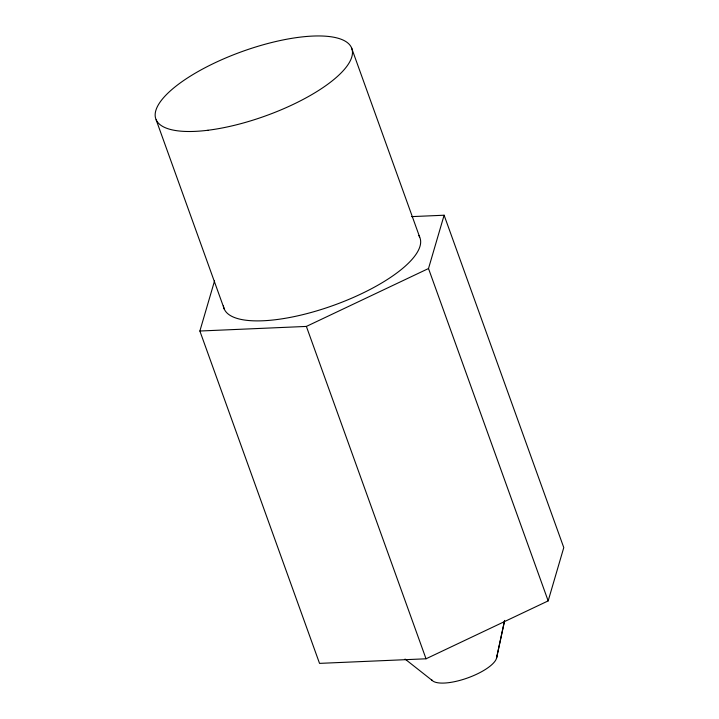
<?xml version="1.0" encoding="UTF-8"?>
<svg xmlns="http://www.w3.org/2000/svg" width="719" height="719" viewBox="0 0 719 719"><rect width="100%" height="100%" fill="white"/><g stroke="black" fill="none" stroke-linecap="round" stroke-linejoin="round"><path stroke-width="1.08" d="M496.739 657.13L504.495 621.036M496.461 658.46L504.639 620.416M411.61 216.626L444.117 215.224L563.777 547.59L548.166 600.895L426.034 658.793L319.533 663.376L199.873 331.019L214.55 280.904M548.166 600.895L428.506 268.529L444.117 215.224M199.873 331.019L306.375 326.426L428.506 268.529M405.058 659.062L432.236 680.489M351.483 47.688L419.671 237.072M306.375 326.426L426.034 658.793M156.131 119.776L224.319 309.161M496.667 655.908A34.71 11.414 -19.8 0 1 467.943 677.837A34.71 11.414 -19.8 0 1 431.481 679.536M418.826 235.508A104.138 34.251 -19.8 0 1 333.49 305.377A104.138 34.251 -19.8 0 1 223.402 305.791M207.944 130.256A104.138 34.251 -19.8 0 0 352.4 51.058A104.138 34.251 -19.8 0 0 201.086 69.869A104.138 34.251 -19.8 0 0 207.944 130.256"/></g></svg>
